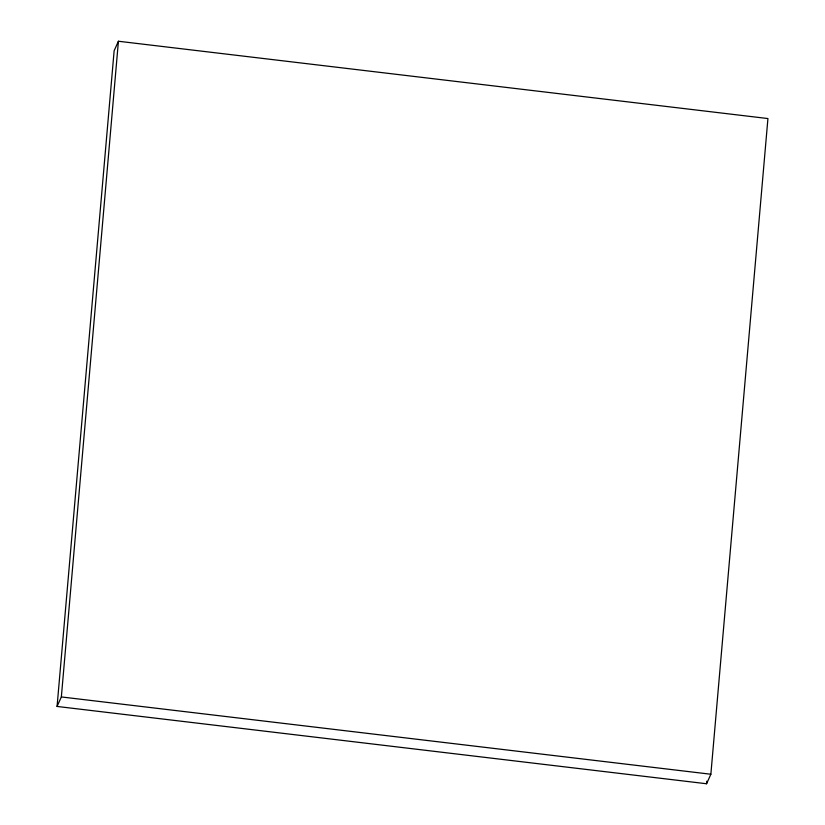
<?xml version="1.0" encoding="UTF-8"?>
<svg xmlns="http://www.w3.org/2000/svg" width="825" height="825" viewBox="0 0 825 825"><rect width="100%" height="100%" fill="white"/><g stroke="black" fill="none" stroke-linecap="round" stroke-linejoin="round"><path stroke-width="1.24" d="M57.069 706.447L114.139 50.758L118.418 41.25L767.931 118.552L710.861 774.242L706.582 783.75L57.069 706.447L61.349 696.939L118.418 41.25M706.582 783.75L706.808 781.182M61.349 696.939L710.861 774.242"/></g></svg>
